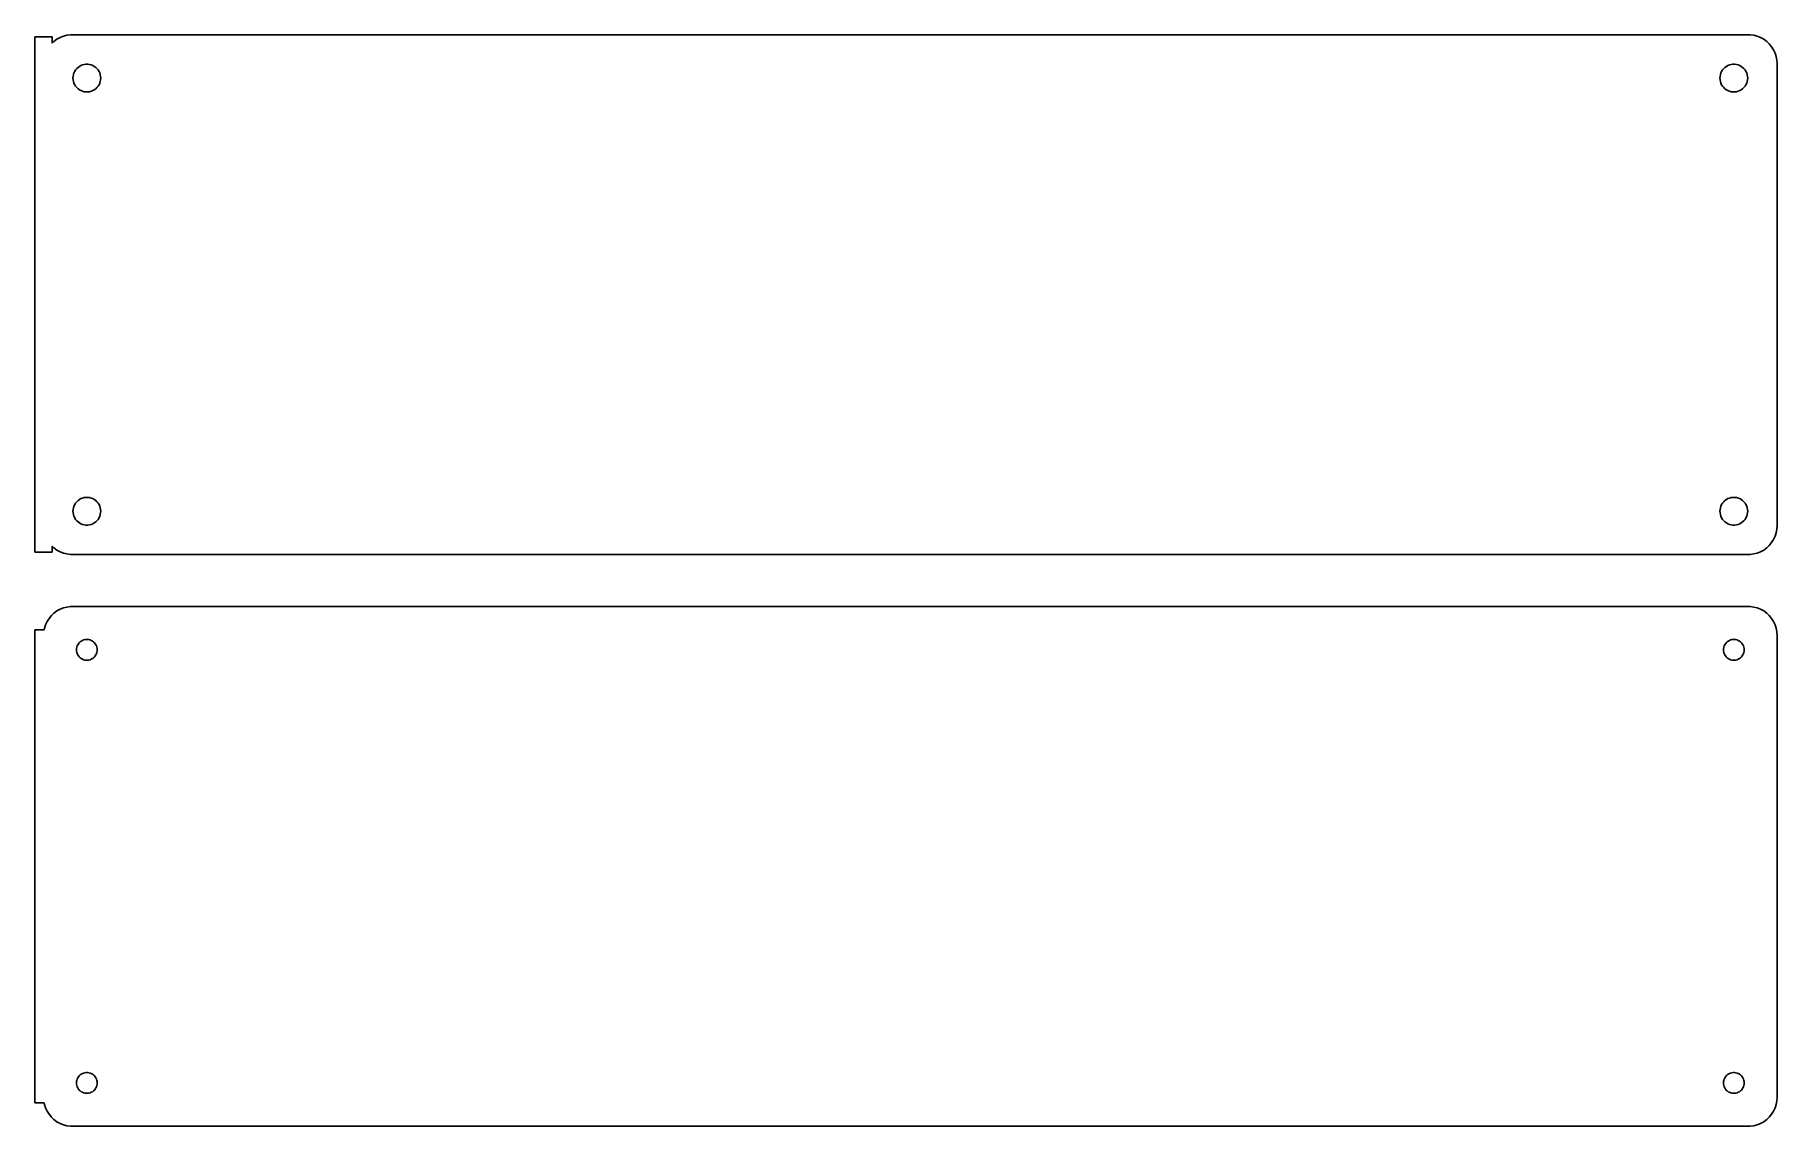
# Model space of a CAD drawing. Header units: metres. Extents: x -152 to 150, y 54 to 243.
import ezdxf

# ---------------------------------------------------------------- set-up
doc = ezdxf.new("R2010")
doc.units = ezdxf.units.M

msp = doc.modelspace()

# ---------------------------------------------------------------- linework, layer by layer
for p, q in [((-148.5, 242.615), (-151.5, 242.615)), ((-151.5, 242.615), (-151.5, 153.385)), ((-148.5, 241.559), (-148.5, 242.615)), ((-148.187, 241.853), (-148.5, 241.559)), ((-147.679, 242.222), (-148.187, 241.853)), ((-147.129, 242.524), (-147.679, 242.222)), ((-146.545, 242.755), (-147.129, 242.524)), ((-145.937, 242.911), (-146.545, 242.755)), ((-145.314, 242.99), (-145.937, 242.911)), ((145.314, 242.99), (-145.314, 242.99)), ((145.937, 242.911), (145.314, 242.99)), ((146.545, 242.755), (145.937, 242.911)), ((147.129, 242.524), (146.545, 242.755)), ((147.679, 242.222), (147.129, 242.524)), ((148.187, 241.853), (147.679, 242.222)), ((148.645, 241.423), (148.187, 241.853)), ((149.045, 240.939), (148.645, 241.423)), ((149.382, 240.409), (149.045, 240.939)), ((149.649, 239.841), (149.382, 240.409)), ((149.843, 239.243), (149.649, 239.841)), ((149.961, 238.627), (149.843, 239.243)), ((150, 238), (149.961, 238.627)), ((-144.9, 235.5), (-144.881, 235.801)), ((-144.881, 235.199), (-144.9, 235.5)), ((-144.881, 235.801), (-144.825, 236.097)), ((-144.825, 234.903), (-144.881, 235.199)), ((-144.825, 236.097), (-144.731, 236.383)), ((-144.731, 236.383), (-144.603, 236.656)), ((-144.603, 236.656), (-144.442, 236.911)), ((-144.442, 236.911), (-144.25, 237.143)), ((-144.25, 237.143), (-144.03, 237.349)), ((-144.03, 237.349), (-143.786, 237.526)), ((-143.786, 237.526), (-143.522, 237.672)), ((-143.522, 237.672), (-143.242, 237.783)), ((-143.242, 237.783), (-142.95, 237.857)), ((-142.95, 237.857), (-142.651, 237.895)), ((-142.651, 237.895), (-142.349, 237.895)), ((-142.349, 237.895), (-142.05, 237.857)), ((-142.05, 237.857), (-141.758, 237.783)), ((-141.758, 237.783), (-141.478, 237.672)), ((-141.478, 237.672), (-141.214, 237.526)), ((-141.214, 237.526), (-140.97, 237.349)), ((-140.97, 237.349), (-140.75, 237.143)), ((-140.75, 237.143), (-140.558, 236.911)), ((-140.558, 236.911), (-140.397, 236.656)), ((-140.397, 236.656), (-140.269, 236.383)), ((-140.269, 236.383), (-140.175, 236.097)), ((-140.175, 236.097), (-140.119, 235.801)), ((-140.119, 235.199), (-140.175, 234.903)), ((-140.119, 235.801), (-140.1, 235.5)), ((-140.1, 235.5), (-140.119, 235.199)), ((140.1, 235.5), (140.119, 235.801)), ((140.119, 235.199), (140.1, 235.5)), ((140.119, 235.801), (140.175, 236.097)), ((140.175, 234.903), (140.119, 235.199)), ((140.175, 236.097), (140.269, 236.383)), ((140.269, 236.383), (140.397, 236.656)), ((140.397, 236.656), (140.558, 236.911)), ((140.558, 236.911), (140.75, 237.143)), ((140.75, 237.143), (140.97, 237.349)), ((140.97, 237.349), (141.214, 237.526)), ((141.214, 237.526), (141.478, 237.672)), ((141.478, 237.672), (141.758, 237.783)), ((141.758, 237.783), (142.05, 237.857)), ((142.05, 237.857), (142.349, 237.895)), ((142.349, 237.895), (142.651, 237.895)), ((142.651, 237.895), (142.95, 237.857)), ((142.95, 237.857), (143.242, 237.783)), ((143.242, 237.783), (143.522, 237.672)), ((143.522, 237.672), (143.786, 237.526)), ((143.786, 237.526), (144.03, 237.349)), ((144.03, 237.349), (144.25, 237.143)), ((144.25, 237.143), (144.442, 236.911)), ((144.442, 236.911), (144.603, 236.656)), ((144.603, 236.656), (144.731, 236.383)), ((144.731, 236.383), (144.825, 236.097)), ((144.825, 236.097), (144.881, 235.801)), ((144.881, 235.199), (144.825, 234.903)), ((144.881, 235.801), (144.9, 235.5)), ((144.9, 235.5), (144.881, 235.199)), ((150, 158), (150, 238)), ((-144.731, 234.617), (-144.825, 234.903)), ((-144.603, 234.344), (-144.731, 234.617)), ((-144.442, 234.089), (-144.603, 234.344)), ((-144.25, 233.857), (-144.442, 234.089)), ((-144.03, 233.651), (-144.25, 233.857)), ((-143.786, 233.474), (-144.03, 233.651)), ((-143.522, 233.328), (-143.786, 233.474)), ((-143.242, 233.217), (-143.522, 233.328)), ((-142.95, 233.143), (-143.242, 233.217)), ((-142.651, 233.105), (-142.95, 233.143)), ((-142.349, 233.105), (-142.651, 233.105)), ((-142.05, 233.143), (-142.349, 233.105)), ((-141.758, 233.217), (-142.05, 233.143)), ((-141.478, 233.328), (-141.758, 233.217)), ((-141.214, 233.474), (-141.478, 233.328)), ((-140.97, 233.651), (-141.214, 233.474)), ((-140.75, 233.857), (-140.97, 233.651)), ((-140.558, 234.089), (-140.75, 233.857)), ((-140.397, 234.344), (-140.558, 234.089)), ((-140.269, 234.617), (-140.397, 234.344)), ((-140.175, 234.903), (-140.269, 234.617)), ((140.269, 234.617), (140.175, 234.903)), ((140.397, 234.344), (140.269, 234.617)), ((140.558, 234.089), (140.397, 234.344)), ((140.75, 233.857), (140.558, 234.089)), ((140.97, 233.651), (140.75, 233.857)), ((141.214, 233.474), (140.97, 233.651)), ((141.478, 233.328), (141.214, 233.474)), ((141.758, 233.217), (141.478, 233.328)), ((142.05, 233.143), (141.758, 233.217)), ((142.349, 233.105), (142.05, 233.143)), ((142.651, 233.105), (142.349, 233.105)), ((142.95, 233.143), (142.651, 233.105)), ((143.242, 233.217), (142.95, 233.143)), ((143.522, 233.328), (143.242, 233.217)), ((143.786, 233.474), (143.522, 233.328)), ((144.03, 233.651), (143.786, 233.474)), ((144.25, 233.857), (144.03, 233.651)), ((144.442, 234.089), (144.25, 233.857)), ((144.603, 234.344), (144.442, 234.089)), ((144.731, 234.617), (144.603, 234.344)), ((144.825, 234.903), (144.731, 234.617)), ((-143.242, 162.783), (-142.95, 162.857)), ((-142.95, 162.857), (-142.651, 162.895)), ((-142.651, 162.895), (-142.349, 162.895)), ((-142.349, 162.895), (-142.05, 162.857)), ((-142.05, 162.857), (-141.758, 162.783)), ((141.758, 162.783), (142.05, 162.857)), ((142.05, 162.857), (142.349, 162.895)), ((142.349, 162.895), (142.651, 162.895)), ((142.651, 162.895), (142.95, 162.857)), ((142.95, 162.857), (143.242, 162.783)), ((-144.9, 160.5), (-144.881, 160.801)), ((-144.881, 160.199), (-144.9, 160.5)), ((-144.881, 160.801), (-144.825, 161.097)), ((-144.825, 159.903), (-144.881, 160.199)), ((-144.825, 161.097), (-144.731, 161.383)), ((-144.731, 159.617), (-144.825, 159.903)), ((-144.731, 161.383), (-144.603, 161.656)), ((-144.603, 161.656), (-144.442, 161.911)), ((-144.442, 161.911), (-144.25, 162.143)), ((-144.25, 162.143), (-144.03, 162.349)), ((-144.03, 162.349), (-143.786, 162.526)), ((-143.786, 162.526), (-143.522, 162.672)), ((-143.522, 162.672), (-143.242, 162.783)), ((-141.758, 162.783), (-141.478, 162.672)), ((-141.478, 162.672), (-141.214, 162.526)), ((-141.214, 162.526), (-140.97, 162.349)), ((-140.97, 162.349), (-140.75, 162.143)), ((-140.75, 162.143), (-140.558, 161.911)), ((-140.558, 161.911), (-140.397, 161.656)), ((-140.397, 161.656), (-140.269, 161.383)), ((-140.269, 161.383), (-140.175, 161.097)), ((-140.175, 159.903), (-140.269, 159.617)), ((-140.175, 161.097), (-140.119, 160.801)), ((-140.119, 160.199), (-140.175, 159.903)), ((-140.119, 160.801), (-140.1, 160.5)), ((-140.1, 160.5), (-140.119, 160.199)), ((140.1, 160.5), (140.119, 160.801)), ((140.119, 160.199), (140.1, 160.5)), ((140.119, 160.801), (140.175, 161.097)), ((140.175, 159.903), (140.119, 160.199)), ((140.175, 161.097), (140.269, 161.383)), ((140.269, 159.617), (140.175, 159.903)), ((140.269, 161.383), (140.397, 161.656)), ((140.397, 161.656), (140.558, 161.911)), ((140.558, 161.911), (140.75, 162.143)), ((140.75, 162.143), (140.97, 162.349)), ((140.97, 162.349), (141.214, 162.526)), ((141.214, 162.526), (141.478, 162.672)), ((141.478, 162.672), (141.758, 162.783)), ((143.242, 162.783), (143.522, 162.672)), ((143.522, 162.672), (143.786, 162.526)), ((143.786, 162.526), (144.03, 162.349)), ((144.03, 162.349), (144.25, 162.143)), ((144.25, 162.143), (144.442, 161.911)), ((144.442, 161.911), (144.603, 161.656)), ((144.603, 161.656), (144.731, 161.383)), ((144.731, 161.383), (144.825, 161.097)), ((144.825, 159.903), (144.731, 159.617)), ((144.825, 161.097), (144.881, 160.801)), ((144.881, 160.199), (144.825, 159.903)), ((144.881, 160.801), (144.9, 160.5)), ((144.9, 160.5), (144.881, 160.199)), ((-144.603, 159.344), (-144.731, 159.617)), ((-144.442, 159.089), (-144.603, 159.344)), ((-144.25, 158.857), (-144.442, 159.089)), ((-144.03, 158.651), (-144.25, 158.857)), ((-143.786, 158.474), (-144.03, 158.651)), ((-143.522, 158.328), (-143.786, 158.474)), ((-143.242, 158.217), (-143.522, 158.328)), ((-142.95, 158.143), (-143.242, 158.217)), ((-142.651, 158.105), (-142.95, 158.143)), ((-142.349, 158.105), (-142.651, 158.105)), ((-142.05, 158.143), (-142.349, 158.105)), ((-141.758, 158.217), (-142.05, 158.143)), ((-141.478, 158.328), (-141.758, 158.217)), ((-141.214, 158.474), (-141.478, 158.328)), ((-140.97, 158.651), (-141.214, 158.474)), ((-140.75, 158.857), (-140.97, 158.651)), ((-140.558, 159.089), (-140.75, 158.857)), ((-140.397, 159.344), (-140.558, 159.089)), ((-140.269, 159.617), (-140.397, 159.344)), ((140.397, 159.344), (140.269, 159.617)), ((140.558, 159.089), (140.397, 159.344)), ((140.75, 158.857), (140.558, 159.089)), ((140.97, 158.651), (140.75, 158.857)), ((141.214, 158.474), (140.97, 158.651)), ((141.478, 158.328), (141.214, 158.474)), ((141.758, 158.217), (141.478, 158.328)), ((142.05, 158.143), (141.758, 158.217)), ((142.349, 158.105), (142.05, 158.143)), ((142.651, 158.105), (142.349, 158.105)), ((142.95, 158.143), (142.651, 158.105)), ((143.242, 158.217), (142.95, 158.143)), ((143.522, 158.328), (143.242, 158.217)), ((143.786, 158.474), (143.522, 158.328)), ((144.03, 158.651), (143.786, 158.474)), ((144.25, 158.857), (144.03, 158.651)), ((144.442, 159.089), (144.25, 158.857)), ((144.603, 159.344), (144.442, 159.089)), ((144.731, 159.617), (144.603, 159.344)), ((149.843, 156.757), (149.961, 157.373)), ((149.961, 157.373), (150, 158)), ((-148.5, 153.385), (-148.5, 154.441)), ((-148.5, 154.441), (-148.187, 154.147)), ((-148.187, 154.147), (-147.679, 153.778)), ((-147.679, 153.778), (-147.129, 153.476)), ((147.129, 153.476), (147.679, 153.778)), ((147.679, 153.778), (148.187, 154.147)), ((148.187, 154.147), (148.645, 154.577)), ((148.645, 154.577), (149.045, 155.061)), ((149.045, 155.061), (149.382, 155.591)), ((149.382, 155.591), (149.649, 156.159)), ((149.649, 156.159), (149.843, 156.757)), ((-151.5, 153.385), (-148.5, 153.385)), ((-147.129, 153.476), (-146.545, 153.245)), ((-146.545, 153.245), (-145.937, 153.089)), ((-145.937, 153.089), (-145.314, 153.01)), ((-145.314, 153.01), (145.314, 153.01)), ((145.314, 153.01), (145.937, 153.089)), ((145.937, 153.089), (146.545, 153.245)), ((146.545, 153.245), (147.129, 153.476)), ((-149.045, 141.939), (-149.382, 141.409)), ((-148.645, 142.423), (-149.045, 141.939)), ((-148.187, 142.853), (-148.645, 142.423)), ((-147.679, 143.222), (-148.187, 142.853)), ((-147.129, 143.524), (-147.679, 143.222)), ((-146.545, 143.755), (-147.129, 143.524)), ((-145.937, 143.911), (-146.545, 143.755)), ((-145.314, 143.99), (-145.937, 143.911)), ((145.314, 143.99), (-145.314, 143.99)), ((145.937, 143.911), (145.314, 143.99)), ((146.545, 143.755), (145.937, 143.911)), ((147.129, 143.524), (146.545, 143.755)), ((147.679, 143.222), (147.129, 143.524)), ((148.187, 142.853), (147.679, 143.222)), ((148.645, 142.423), (148.187, 142.853)), ((149.045, 141.939), (148.645, 142.423)), ((149.382, 141.409), (149.045, 141.939)), ((-149.9, 139.944), (-151.5, 139.944)), ((-151.5, 139.944), (-151.5, 58.0558)), ((-149.843, 140.243), (-149.9, 139.944)), ((-149.649, 140.841), (-149.843, 140.243)), ((-149.382, 141.409), (-149.649, 140.841)), ((149.649, 140.841), (149.382, 141.409)), ((149.843, 140.243), (149.649, 140.841)), ((149.961, 139.627), (149.843, 140.243)), ((150, 139), (149.961, 139.627)), ((150, 59), (150, 139)), ((-144.3, 136.5), (-144.286, 136.726)), ((-144.286, 136.274), (-144.3, 136.5)), ((-144.286, 136.726), (-144.243, 136.948)), ((-144.243, 136.052), (-144.286, 136.274)), ((-144.243, 136.948), (-144.174, 137.163)), ((-144.174, 135.837), (-144.243, 136.052)), ((-144.174, 137.163), (-144.077, 137.367)), ((-144.077, 135.633), (-144.174, 135.837)), ((-144.077, 137.367), (-143.956, 137.558)), ((-143.956, 137.558), (-143.812, 137.732)), ((-143.812, 137.732), (-143.647, 137.887)), ((-143.647, 137.887), (-143.464, 138.02)), ((-143.464, 138.02), (-143.266, 138.129)), ((-143.266, 138.129), (-143.056, 138.212)), ((-143.056, 138.212), (-142.837, 138.268)), ((-142.837, 138.268), (-142.613, 138.296)), ((-142.613, 138.296), (-142.387, 138.296)), ((-142.387, 138.296), (-142.163, 138.268)), ((-142.163, 138.268), (-141.944, 138.212)), ((-141.944, 138.212), (-141.734, 138.129)), ((-141.734, 138.129), (-141.536, 138.02)), ((-141.536, 138.02), (-141.353, 137.887)), ((-141.353, 137.887), (-141.188, 137.732)), ((-141.188, 137.732), (-141.044, 137.558)), ((-141.044, 137.558), (-140.923, 137.367)), ((-140.923, 137.367), (-140.826, 137.163)), ((-140.826, 135.837), (-140.923, 135.633)), ((-140.826, 137.163), (-140.757, 136.948)), ((-140.757, 136.052), (-140.826, 135.837)), ((-140.757, 136.948), (-140.714, 136.726)), ((-140.714, 136.274), (-140.757, 136.052)), ((-140.714, 136.726), (-140.7, 136.5)), ((-140.7, 136.5), (-140.714, 136.274)), ((140.7, 136.5), (140.714, 136.726)), ((140.714, 136.274), (140.7, 136.5)), ((140.714, 136.726), (140.757, 136.948)), ((140.757, 136.052), (140.714, 136.274)), ((140.757, 136.948), (140.826, 137.163)), ((140.826, 135.837), (140.757, 136.052)), ((140.826, 137.163), (140.923, 137.367)), ((140.923, 135.633), (140.826, 135.837)), ((140.923, 137.367), (141.044, 137.558)), ((141.044, 137.558), (141.188, 137.732)), ((141.188, 137.732), (141.353, 137.887)), ((141.353, 137.887), (141.536, 138.02)), ((141.536, 138.02), (141.734, 138.129)), ((141.734, 138.129), (141.944, 138.212)), ((141.944, 138.212), (142.163, 138.268)), ((142.163, 138.268), (142.387, 138.296)), ((142.387, 138.296), (142.613, 138.296)), ((142.613, 138.296), (142.837, 138.268)), ((142.837, 138.268), (143.056, 138.212)), ((143.056, 138.212), (143.266, 138.129)), ((143.266, 138.129), (143.464, 138.02)), ((143.464, 138.02), (143.647, 137.887)), ((143.647, 137.887), (143.812, 137.732)), ((143.812, 137.732), (143.956, 137.558)), ((143.956, 137.558), (144.077, 137.367)), ((144.077, 137.367), (144.174, 137.163)), ((144.174, 135.837), (144.077, 135.633)), ((144.174, 137.163), (144.243, 136.948)), ((144.243, 136.052), (144.174, 135.837)), ((144.243, 136.948), (144.286, 136.726)), ((144.286, 136.274), (144.243, 136.052)), ((144.286, 136.726), (144.3, 136.5)), ((144.3, 136.5), (144.286, 136.274)), ((-143.956, 135.442), (-144.077, 135.633)), ((-143.812, 135.268), (-143.956, 135.442)), ((-143.647, 135.113), (-143.812, 135.268)), ((-143.464, 134.98), (-143.647, 135.113)), ((-143.266, 134.871), (-143.464, 134.98)), ((-143.056, 134.788), (-143.266, 134.871)), ((-142.837, 134.732), (-143.056, 134.788)), ((-142.613, 134.704), (-142.837, 134.732)), ((-142.387, 134.704), (-142.613, 134.704)), ((-142.163, 134.732), (-142.387, 134.704)), ((-141.944, 134.788), (-142.163, 134.732)), ((-141.734, 134.871), (-141.944, 134.788)), ((-141.536, 134.98), (-141.734, 134.871)), ((-141.353, 135.113), (-141.536, 134.98)), ((-141.188, 135.268), (-141.353, 135.113)), ((-141.044, 135.442), (-141.188, 135.268)), ((-140.923, 135.633), (-141.044, 135.442)), ((141.044, 135.442), (140.923, 135.633)), ((141.188, 135.268), (141.044, 135.442)), ((141.353, 135.113), (141.188, 135.268)), ((141.536, 134.98), (141.353, 135.113)), ((141.734, 134.871), (141.536, 134.98)), ((141.944, 134.788), (141.734, 134.871)), ((142.163, 134.732), (141.944, 134.788)), ((142.387, 134.704), (142.163, 134.732)), ((142.613, 134.704), (142.387, 134.704)), ((142.837, 134.732), (142.613, 134.704)), ((143.056, 134.788), (142.837, 134.732)), ((143.266, 134.871), (143.056, 134.788)), ((143.464, 134.98), (143.266, 134.871)), ((143.647, 135.113), (143.464, 134.98)), ((143.812, 135.268), (143.647, 135.113)), ((143.956, 135.442), (143.812, 135.268)), ((144.077, 135.633), (143.956, 135.442)), ((-144.3, 61.5), (-144.286, 61.7256)), ((-144.286, 61.2744), (-144.3, 61.5)), ((-144.286, 61.7256), (-144.243, 61.9476)), ((-144.243, 61.0524), (-144.286, 61.2744)), ((-144.243, 61.9476), (-144.174, 62.1626)), ((-144.174, 60.8374), (-144.243, 61.0524)), ((-144.174, 62.1626), (-144.077, 62.3672)), ((-144.077, 60.6328), (-144.174, 60.8374)), ((-144.077, 62.3672), (-143.956, 62.558)), ((-143.956, 60.442), (-144.077, 60.6328)), ((-143.956, 62.558), (-143.812, 62.7322)), ((-143.812, 60.2678), (-143.956, 60.442)), ((-143.812, 62.7322), (-143.647, 62.8869)), ((-143.647, 62.8869), (-143.464, 63.0198)), ((-143.464, 63.0198), (-143.266, 63.1287)), ((-143.266, 63.1287), (-143.056, 63.2119)), ((-143.056, 63.2119), (-142.837, 63.2681)), ((-142.837, 63.2681), (-142.613, 63.2964)), ((-142.613, 63.2964), (-142.387, 63.2964)), ((-142.387, 63.2964), (-142.163, 63.2681)), ((-142.163, 63.2681), (-141.944, 63.2119)), ((-141.944, 63.2119), (-141.734, 63.1287)), ((-141.734, 63.1287), (-141.536, 63.0198)), ((-141.536, 63.0198), (-141.353, 62.8869)), ((-141.353, 62.8869), (-141.188, 62.7322)), ((-141.188, 62.7322), (-141.044, 62.558)), ((-141.044, 60.442), (-141.188, 60.2678)), ((-141.044, 62.558), (-140.923, 62.3672)), ((-140.923, 60.6328), (-141.044, 60.442)), ((-140.923, 62.3672), (-140.826, 62.1626)), ((-140.826, 60.8374), (-140.923, 60.6328)), ((-140.826, 62.1626), (-140.757, 61.9476)), ((-140.757, 61.0524), (-140.826, 60.8374)), ((-140.757, 61.9476), (-140.714, 61.7256)), ((-140.714, 61.2744), (-140.757, 61.0524)), ((-140.714, 61.7256), (-140.7, 61.5)), ((-140.7, 61.5), (-140.714, 61.2744)), ((140.7, 61.5), (140.714, 61.7256)), ((140.714, 61.2744), (140.7, 61.5)), ((140.714, 61.7256), (140.757, 61.9476)), ((140.757, 61.0524), (140.714, 61.2744)), ((140.757, 61.9476), (140.826, 62.1626)), ((140.826, 60.8374), (140.757, 61.0524)), ((140.826, 62.1626), (140.923, 62.3672)), ((140.923, 60.6328), (140.826, 60.8374)), ((140.923, 62.3672), (141.044, 62.558)), ((141.044, 60.442), (140.923, 60.6328)), ((141.044, 62.558), (141.188, 62.7322)), ((141.188, 60.2678), (141.044, 60.442)), ((141.188, 62.7322), (141.353, 62.8869)), ((141.353, 62.8869), (141.536, 63.0198)), ((141.536, 63.0198), (141.734, 63.1287)), ((141.734, 63.1287), (141.944, 63.2119)), ((141.944, 63.2119), (142.163, 63.2681)), ((142.163, 63.2681), (142.387, 63.2964)), ((142.387, 63.2964), (142.613, 63.2964)), ((142.613, 63.2964), (142.837, 63.2681)), ((142.837, 63.2681), (143.056, 63.2119)), ((143.056, 63.2119), (143.266, 63.1287)), ((143.266, 63.1287), (143.464, 63.0198)), ((143.464, 63.0198), (143.647, 62.8869)), ((143.647, 62.8869), (143.812, 62.7322)), ((143.812, 62.7322), (143.956, 62.558)), ((143.956, 60.442), (143.812, 60.2678)), ((143.956, 62.558), (144.077, 62.3672)), ((144.077, 60.6328), (143.956, 60.442)), ((144.077, 62.3672), (144.174, 62.1626)), ((144.174, 60.8374), (144.077, 60.6328)), ((144.174, 62.1626), (144.243, 61.9476)), ((144.243, 61.0524), (144.174, 60.8374)), ((144.243, 61.9476), (144.286, 61.7256)), ((144.286, 61.2744), (144.243, 61.0524)), ((144.286, 61.7256), (144.3, 61.5)), ((144.3, 61.5), (144.286, 61.2744)), ((-151.5, 58.0558), (-149.9, 58.0558)), ((-149.9, 58.0558), (-149.843, 57.7566)), ((-149.843, 57.7566), (-149.649, 57.1594)), ((-143.647, 60.1131), (-143.812, 60.2678)), ((-143.464, 59.9802), (-143.647, 60.1131)), ((-143.266, 59.8713), (-143.464, 59.9802)), ((-143.056, 59.7881), (-143.266, 59.8713)), ((-142.837, 59.7319), (-143.056, 59.7881)), ((-142.613, 59.7036), (-142.837, 59.7319)), ((-142.387, 59.7036), (-142.613, 59.7036)), ((-142.163, 59.7319), (-142.387, 59.7036)), ((-141.944, 59.7881), (-142.163, 59.7319)), ((-141.734, 59.8713), (-141.944, 59.7881)), ((-141.536, 59.9802), (-141.734, 59.8713)), ((-141.353, 60.1131), (-141.536, 59.9802)), ((-141.188, 60.2678), (-141.353, 60.1131)), ((141.353, 60.1131), (141.188, 60.2678)), ((141.536, 59.9802), (141.353, 60.1131)), ((141.734, 59.8713), (141.536, 59.9802)), ((141.944, 59.7881), (141.734, 59.8713)), ((142.163, 59.7319), (141.944, 59.7881)), ((142.387, 59.7036), (142.163, 59.7319)), ((142.613, 59.7036), (142.387, 59.7036)), ((142.837, 59.7319), (142.613, 59.7036)), ((143.056, 59.7881), (142.837, 59.7319)), ((143.266, 59.8713), (143.056, 59.7881)), ((143.464, 59.9802), (143.266, 59.8713)), ((143.647, 60.1131), (143.464, 59.9802)), ((143.812, 60.2678), (143.647, 60.1131)), ((149.649, 57.1594), (149.843, 57.7566)), ((149.843, 57.7566), (149.961, 58.3733)), ((149.961, 58.3733), (150, 59)), ((-149.649, 57.1594), (-149.382, 56.5912)), ((-149.382, 56.5912), (-149.045, 56.0611)), ((-149.045, 56.0611), (-148.645, 55.5773)), ((-148.645, 55.5773), (-148.187, 55.1474)), ((-148.187, 55.1474), (-147.679, 54.7784)), ((-147.679, 54.7784), (-147.129, 54.4759)), ((-147.129, 54.4759), (-146.545, 54.2447)), ((146.545, 54.2447), (147.129, 54.4759)), ((147.129, 54.4759), (147.679, 54.7784)), ((147.679, 54.7784), (148.187, 55.1474)), ((148.187, 55.1474), (148.645, 55.5773)), ((148.645, 55.5773), (149.045, 56.0611)), ((149.045, 56.0611), (149.382, 56.5912)), ((149.382, 56.5912), (149.649, 57.1594)), ((-146.545, 54.2447), (-145.937, 54.0886)), ((-145.937, 54.0886), (-145.314, 54.0099)), ((-145.314, 54.0099), (145.314, 54.0099)), ((145.314, 54.0099), (145.937, 54.0886)), ((145.937, 54.0886), (146.545, 54.2447))]:
    msp.add_line(p, q)

doc.saveas('drawing.dxf')
